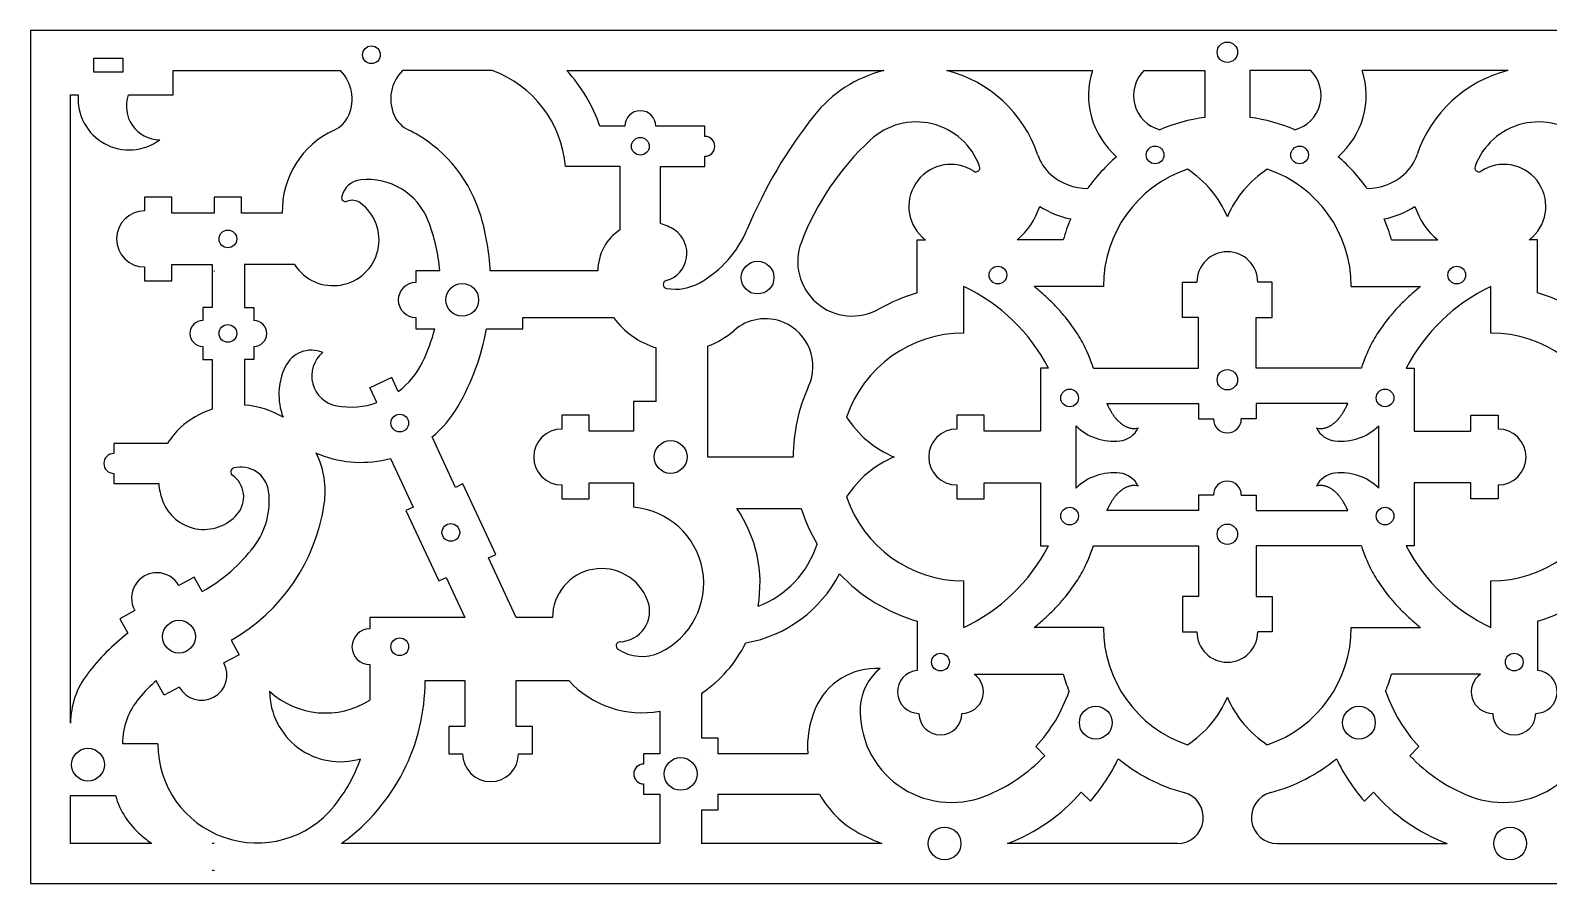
# Model space of a CAD drawing. Header units: millimetres. Extents: x 0 to 149, y -14 to 230.
# Drawn here: x 0 to 94.4, y 59 to 112.1 of the extents above; entities that cross this region are included whole.
import ezdxf

# ---------------------------------------------------------------- set-up
doc = ezdxf.new("R2010")
doc.units = ezdxf.units.MM
doc.header["$MEASUREMENT"] = 0
doc.layers.add('Layer 03', color=5, linetype='Continuous')

msp = doc.modelspace()

# ---------------------------------------------------------------- linework, layer by layer
at = {"layer": 'Layer 03'}
for p, q in [((8.893, 109.582), (19.293, 109.582)), ((28.733, 109.582), (23.157, 109.582)), ((33.362, 109.582), (53.07, 109.582)), ((56.978, 109.582), (66.042, 109.582)), ((69.237, 109.582), (73.021, 109.582)), ((73.021, 109.582), (73.021, 106.666)), ((79.605, 109.582), (75.821, 109.582)), ((75.821, 109.582), (75.821, 106.666)), ((91.864, 109.582), (82.8, 109.582)), ((2.527, 68.99), (2.527, 108.063)), ((2.527, 108.063), (2.997, 108.063)), ((36.971, 106.12), (35.427, 106.12)), ((36.687, 103.62), (33.277, 103.62)), ((36.687, 99.687), (36.687, 103.62)), ((39.187, 100.068), (39.187, 103.62)), ((7.121, 101.71), (7.121, 100.85)), ((11.452, 101.71), (11.452, 100.71)), ((11.452, 100.71), (8.821, 100.71)), ((15.682, 100.71), (13.152, 100.71)), ((55.142, 95.749), (55.142, 99.053)), ((55.142, 99.053), (55.655, 99.053)), ((64.22, 99.053), (61.349, 99.053)), ((84.622, 99.053), (87.492, 99.053)), ((93.7, 99.053), (93.187, 99.053)), ((93.7, 95.749), (93.7, 99.053)), ((7.121, 97.37), (7.121, 96.51)), ((8.821, 97.51), (11.329, 97.51)), ((11.329, 97.51), (11.329, 94.854)), ((16.45, 97.51), (13.329, 97.51)), ((13.329, 97.51), (13.329, 94.854)), ((11.452, 97.119), (11.452, 97.079)), ((25.473, 97.119), (23.984, 97.119)), ((23.984, 97.119), (23.984, 96.409)), ((35.294, 97.119), (28.612, 97.119)), ((58.042, 93.253), (58.042, 96.153)), ((66.716, 96.153), (62.415, 96.153)), ((82.126, 96.153), (86.427, 96.153)), ((90.8, 93.253), (90.8, 96.153)), ((11.329, 91.609), (11.329, 88.525)), ((13.329, 91.609), (13.329, 88.773)), ((38.92, 88.994), (38.92, 92.345)), ((42.12, 92.44), (42.12, 85.548)), ((66.098, 91.065), (72.637, 91.065)), ((82.744, 91.065), (76.205, 91.065)), ((21.567, 88.929), (21.126, 89.874)), ((22.495, 90.488), (21.135, 89.854)), ((22.894, 89.631), (22.495, 90.488)), ((66.929, 88.865), (72.637, 88.865)), ((81.912, 88.865), (76.205, 88.865)), ((33.05, 88.148), (33.05, 87.288)), ((57.598, 88.148), (57.598, 87.288)), ((91.244, 88.148), (91.244, 87.288)), ((37.52, 87.148), (34.75, 87.148)), ((62.815, 87.148), (59.298, 87.148)), ((65.015, 83.606), (65.015, 87.489)), ((83.827, 83.606), (83.827, 87.489)), ((86.027, 87.148), (89.544, 87.148)), ((8.559, 86.395), (5.213, 86.395)), ((5.213, 86.395), (5.213, 85.763)), ((26.452, 83.658), (24.99, 86.793)), ((22.411, 85.461), (23.824, 82.432)), ((42.12, 85.548), (47.437, 85.548)), ((26.906, 83.869), (26.452, 83.658)), ((28.949, 79.487), (26.906, 83.869)), ((33.05, 83.807), (33.05, 82.948)), ((34.75, 83.948), (37.52, 83.948)), ((37.52, 83.948), (37.52, 82.418)), ((57.598, 83.807), (57.598, 82.948)), ((59.298, 83.948), (62.815, 83.948)), ((89.544, 83.948), (86.027, 83.948)), ((91.244, 83.807), (91.244, 82.948)), ((23.824, 82.432), (23.371, 82.221)), ((23.371, 82.221), (25.414, 77.838)), ((43.935, 82.348), (47.931, 82.348)), ((72.637, 82.23), (66.929, 82.23)), ((76.205, 82.23), (81.912, 82.23)), ((28.496, 79.275), (28.949, 79.487)), ((30.229, 75.558), (28.496, 79.275)), ((66.098, 80.03), (72.637, 80.03)), ((82.744, 80.03), (76.205, 80.03)), ((10.198, 78.07), (9.262, 77.547)), ((10.698, 77.176), (10.198, 78.07)), ((25.414, 77.838), (25.867, 78.05)), ((25.867, 78.05), (27.029, 75.558)), ((58.042, 74.942), (58.042, 77.842)), ((90.8, 74.942), (90.8, 77.842)), ((6.515, 76.01), (5.579, 75.487)), ((27.029, 75.558), (21.126, 75.558)), ((21.126, 75.558), (21.126, 74.856)), ((32.479, 75.558), (30.229, 75.558)), ((5.579, 75.487), (6.079, 74.593)), ((55.142, 75.346), (55.142, 72.273)), ((66.716, 74.942), (62.415, 74.942)), ((82.126, 74.942), (86.427, 74.942)), ((93.7, 75.346), (93.7, 72.273)), ((12.511, 74.148), (12.998, 73.247)), ((12.998, 73.247), (12.054, 72.738)), ((21.126, 72.637), (21.126, 70.431)), ((58.686, 72.042), (64.22, 72.042)), ((90.156, 72.042), (84.622, 72.042)), ((8.341, 70.734), (7.854, 71.635)), ((9.284, 71.243), (8.341, 70.734)), ((24.56, 71.639), (27.029, 71.639)), ((27.029, 71.639), (27.029, 68.796)), ((30.229, 68.796), (30.229, 71.639)), ((30.229, 71.639), (33.494, 71.639)), ((41.744, 70.854), (41.744, 68.085)), ((39.144, 69.746), (39.144, 67.085)), ((27.029, 68.796), (26.029, 68.796)), ((26.029, 68.796), (26.029, 67.096)), ((31.229, 68.796), (30.229, 68.796)), ((31.229, 67.096), (31.229, 68.796)), ((41.744, 68.085), (42.744, 68.085)), ((42.744, 68.085), (42.744, 67.085)), ((7.946, 67.707), (5.751, 67.707)), ((26.029, 67.096), (26.889, 67.096)), ((30.37, 67.096), (31.229, 67.096)), ((39.144, 67.085), (38.144, 67.085)), ((38.144, 67.085), (38.144, 66.454)), ((41.744, 67.096), (41.744, 67.085)), ((48.341, 67.085), (42.744, 67.085)), ((62.512, 67.536), (63.078, 66.97)), ((86.33, 67.536), (85.764, 66.97)), ((38.144, 65.216), (38.144, 64.585)), ((2.527, 64.486), (5.316, 64.486)), ((38.144, 64.585), (39.144, 64.585)), ((39.144, 64.585), (39.144, 61.513)), ((42.744, 64.585), (49.077, 64.585)), ((42.744, 64.585), (42.744, 63.585)), ((65.339, 64.71), (65.906, 64.142)), ((83.503, 64.71), (82.936, 64.142)), ((41.744, 63.585), (41.744, 61.513)), ((42.744, 63.585), (41.744, 63.585)), ((11.452, 61.513), (11.329, 61.513)), ((39.144, 61.513), (19.359, 61.513)), ((52.94, 61.513), (41.744, 61.513)), ((71.317, 61.513), (60.755, 61.513)), ((77.525, 61.513), (88.087, 61.513))]:
    msp.add_line(p, q, dxfattribs=at)
for points in [[(0.027, 59.013), (148.815, 59.013), (148.815, 112.082), (0.027, 112.082), (0.027, 59.013)], [(5.782, 109.477), (3.971, 109.477), (3.971, 110.358), (5.782, 110.358), (5.782, 109.477)], [(6.116, 108.063), (8.893, 108.063), (8.893, 109.582)], [(41.946, 105.489), (41.946, 106.12), (38.902, 106.12)], [(39.187, 103.62), (41.946, 103.62), (41.946, 104.252)], [(8.821, 100.71), (8.821, 101.71), (7.121, 101.71)], [(13.152, 100.71), (13.152, 101.71), (11.452, 101.71)], [(7.121, 96.51), (8.821, 96.51), (8.821, 97.51)], [(72.637, 91.065), (72.637, 94.219), (71.637, 94.219), (71.637, 96.419), (72.529, 96.419)], [(76.205, 91.065), (76.205, 94.219), (77.205, 94.219), (77.205, 96.419), (76.313, 96.419)], [(11.329, 94.854), (10.746, 94.854), (10.746, 94.037)], [(13.329, 94.854), (13.911, 94.854), (13.911, 94.037)], [(23.984, 94.229), (23.984, 93.519), (25.163, 93.519)], [(28.383, 93.519), (30.641, 93.519), (30.641, 94.219), (36.27, 94.219)], [(10.746, 92.426), (10.746, 91.609), (11.329, 91.609)], [(13.911, 92.426), (13.911, 91.609), (13.329, 91.609)], [(63.31, 91.065), (62.815, 91.065), (62.815, 87.148)], [(85.532, 91.065), (86.027, 91.065), (86.027, 87.148)], [(38.92, 88.994), (37.52, 88.994), (37.52, 87.148)], [(72.637, 88.865), (72.637, 87.914), (73.554, 87.914)], [(76.205, 88.865), (76.205, 87.914), (75.288, 87.914)], [(34.75, 87.148), (34.75, 88.148), (33.05, 88.148)], [(59.298, 87.148), (59.298, 88.148), (57.598, 88.148)], [(89.544, 87.148), (89.544, 88.148), (91.244, 88.148)], [(5.213, 84.526), (5.213, 83.895), (8.004, 83.895)], [(33.05, 82.948), (34.75, 82.948), (34.75, 83.948)], [(57.598, 82.948), (59.298, 82.948), (59.298, 83.948)], [(62.815, 83.948), (62.815, 80.03), (63.31, 80.03)], [(73.554, 83.181), (72.637, 83.181), (72.637, 82.23)], [(75.288, 83.181), (76.205, 83.181), (76.205, 82.23)], [(86.027, 83.948), (86.027, 80.03), (85.532, 80.03)], [(91.244, 82.948), (89.544, 82.948), (89.544, 83.948)], [(72.637, 80.03), (72.637, 76.876), (71.637, 76.876), (71.637, 74.676), (72.529, 74.676)], [(76.205, 80.03), (76.205, 76.876), (77.205, 76.876), (77.205, 74.676), (76.313, 74.676)], [(7.575, 61.513), (2.527, 61.513), (2.527, 64.486)]]:
    msp.add_lwpolyline(points, dxfattribs=at)
for centre, radius in [((74.421, 110.721), 0.634), ((21.225, 110.561), 0.55), ((37.937, 104.87), 0.55), ((69.93, 104.331), 0.55), ((78.912, 104.331), 0.55), ((12.302, 99.11), 0.55), ((45.226, 96.703), 1.018), ((60.162, 96.862), 0.55), ((88.68, 96.862), 0.55), ((26.869, 95.319), 1.018), ((12.302, 93.232), 0.55), ((74.421, 90.353), 0.634), ((64.62, 89.22), 0.55), ((84.222, 89.22), 0.55), ((22.986, 87.659), 0.55), ((39.82, 85.548), 1.018), ((64.62, 81.875), 0.55), ((84.222, 81.875), 0.55), ((26.16, 80.854), 0.55), ((74.421, 80.742), 0.634), ((9.262, 74.375), 1.018), ((22.986, 73.746), 0.55), ((56.592, 72.793), 0.55), ((92.25, 72.793), 0.55), ((66.242, 69.026), 1.018), ((82.6, 69.026), 1.018), ((3.608, 66.412), 1.018), ((40.444, 65.835), 1.018), ((56.847, 61.513), 1.018), ((91.995, 61.513), 1.018)]:
    msp.add_circle(centre, radius, dxfattribs=at)
for centre, radius, start, end in [((17.517, 107.81), 2.509, 336.23515, 44.9454), ((24.933, 107.81), 2.509, 135.0546, 203.32992), ((26.348, 103.051), 6.952, 4.69277, 69.94282), ((26.348, 103.051), 9.583, 18.67628, 42.95857), ((55.024, 101.801), 8.023, 104.09842, 141.6393), ((55.024, 101.801), 8.023, 18.56923, 75.90158), ((70.802, 108.025), 5.008, 161.88051, 229.36947), ((70.802, 108.025), 2.208, 135.14019, 254.85981), ((78.04, 108.025), 2.208, 285.14019, 44.85981), ((78.04, 108.025), 5.008, 310.63053, 18.11949), ((93.818, 101.801), 8.023, 104.09842, 161.43077), ((6.164, 107.824), 3.176, 175.68716, 306.7676), ((8.077, 107.363), 2.083, 160.34568, 269.65432), ((18.144, 107.533), 1.824, 294.71868, 336.23515), ((24.316, 107.544), 1.837, 203.32992, 245.24131), ((37.937, 106.12), 0.965, 0, 180), ((72.064, 88.314), 29.754, 141.6393, 157.45051), ((74.421, 96.153), 10.605, 97.58563, 113.30459), ((74.421, 96.153), 10.605, 66.69541, 82.41437), ((21.225, 100.84), 5.544, 114.71868, 181.34585), ((21.225, 100.84), 5.544, 60.3333, 65.24131), ((55.085, 102.192), 4.192, 19.89359, 132.92417), ((93.757, 102.192), 4.192, 47.07583, 160.10641), ((19.645, 98.066), 8.737, 16.15355, 60.3333), ((41.946, 104.87), 0.619, 270, 90), ((63.777, 92.846), 16.955, 132.92417, 159.03827), ((65.357, 105.272), 2.877, 198.56924, 228.49963), ((74.421, 96.153), 10.605, 130.4465, 144.90084), ((74.421, 96.153), 10.605, 35.09916, 49.5535), ((83.485, 105.272), 2.877, 311.50037, 341.43076), ((57.235, 101.135), 2.609, 57.02276, 227.21571), ((58.791, 103.533), 0.25, 237.02276, 19.89359), ((65.736, 105.701), 3.45, 228.49963, 270.1344), ((74.421, 96.153), 7.705, 108.80121, 180), ((68.353, 97.918), 6.59, 22.95414, 57.04586), ((80.489, 97.918), 6.59, 122.95414, 157.04586), ((74.421, 96.153), 7.705, 0, 71.19879), ((83.106, 105.701), 3.45, 269.8656, 311.50037), ((90.051, 103.533), 0.25, 160.10641, 302.97724), ((91.607, 101.135), 2.609, 312.78429, 122.97724), ((20.708, 101.424), 1.367, 96.05412, 166.30291), ((20.991, 98.761), 4.045, 21.29256, 96.05412), ((18.846, 99.053), 2.85, 212.77394, 53.72363), ((19.623, 101.688), 0.25, 166.30291, 291.51114), ((20.027, 100.662), 0.853, 53.72363, 111.51114), ((58.502, 102.504), 4.474, 309.5205, 342.16921), ((65.736, 105.701), 5.45, 236.92047, 258.85888), ((83.106, 105.701), 5.45, 281.14112, 303.07953), ((90.34, 102.504), 4.474, 197.83079, 230.4795), ((7.121, 99.11), 1.74, 90, 270), ((14.542, 96.248), 10.966, 4.55629, 21.29256), ((13.467, 96.277), 15.169, 3.18367, 16.15355), ((38.358, 97.119), 3.063, 56.3026, 74.29255), ((74.421, 96.153), 10.605, 156.6658, 164.13065), ((74.421, 96.153), 10.605, 15.86935, 23.3342), ((38.358, 97.119), 3.063, 123.05271, 180), ((39.085, 98.211), 1.751, 285.09064, 56.30369), ((38.246, 102.356), 6.863, 299.54078, 337.45051), ((58.502, 102.504), 4.474, 227.21571, 230.4795), ((90.34, 102.504), 4.474, 309.5205, 312.78429), ((51.107, 97.7), 3.387, 159.03827, 299.71393), ((74.421, 96.419), 1.892, 90, 180), ((74.421, 96.419), 1.892, 0, 90), ((23.984, 95.319), 1.09, 90, 270), ((39.607, 96.278), 0.25, 105.09064, 259.82792), ((40.108, 99.071), 3.087, 259.82792, 299.54078), ((58.042, 85.548), 10.605, 105.86935, 119.71393), ((53.08, 85.744), 11.531, 27.48239, 64.51226), ((51.978, 83.435), 16.452, 47.95808, 50.62388), ((53.375, 84.985), 14.366, 44.90535, 47.95808), ((95.467, 84.985), 14.366, 132.04192, 135.09465), ((95.762, 85.744), 11.531, 115.48774, 152.51761), ((96.864, 83.435), 16.452, 129.37612, 132.04192), ((90.8, 85.548), 10.605, 60.28607, 74.13065), ((54.056, 85.663), 13.405, 41.98538, 44.90535), ((55.4, 86.873), 11.596, 38.61017, 41.98538), ((93.442, 86.873), 11.596, 138.01462, 141.38983), ((94.786, 85.663), 13.405, 135.09465, 138.01462), ((10.746, 93.232), 0.806, 90, 270), ((13.911, 93.232), 0.806, 270, 90), ((14.542, 96.248), 10.966, 334.01638, 345.59023), ((13.467, 96.277), 15.169, 330.03569, 349.52565), ((40.378, 97.218), 5.086, 216.13462, 253.34563), ((45.702, 91.184), 2.961, 67.07667, 131.41862), ((45.702, 91.184), 2.961, 335.45281, 67.07667), ((56.563, 87.802), 10.108, 32.13006, 38.61017), ((92.279, 87.802), 10.108, 141.38983, 147.86994), ((40.378, 97.218), 5.086, 290.03187, 311.41862), ((58.042, 85.548), 7.705, 90, 161.19879), ((57.821, 88.592), 8.622, 24.5361, 32.13006), ((91.02, 88.592), 8.622, 147.86994, 155.4639), ((90.8, 85.548), 7.705, 18.80121, 90), ((17.496, 90.377), 1.811, 67.27623, 154.76321), ((19.403, 90.591), 1.892, 129.66577, 260.05303), ((56.819, 88.135), 9.724, 21.7339, 24.5361), ((53.682, 86.884), 13.101, 19.65396, 21.7339), ((95.16, 86.884), 13.101, 158.2661, 160.34604), ((92.023, 88.135), 9.724, 155.4639, 158.2661), ((19.491, 89.437), 4.016, 154.76321, 200.58867), ((19.935, 93.62), 4.967, 306.5773, 334.01638), ((50.825, 85.864), 16.134, 18.88423, 19.65396), ((42.144, 82.894), 25.31, 18.83507, 18.88423), ((106.698, 82.894), 25.31, 161.11577, 161.16493), ((98.017, 85.864), 16.134, 160.34604, 161.11577), ((58.042, 85.548), 10.605, 155.45279, 180), ((12.977, 83.412), 5.372, 59.15915, 86.24764), ((19.935, 93.62), 4.967, 260.05303, 289.18609), ((74.424, 92.553), 8.353, 206.19889, 207.06193), ((74.111, 92.393), 8.001, 207.06193, 208.64651), ((74.731, 92.393), 8.001, 331.35349, 332.93807), ((74.418, 92.553), 8.353, 332.93807, 333.80111), ((12.977, 83.412), 5.372, 107.86916, 132.48679), ((20.575, 92.179), 6.965, 309.34619, 330.03569), ((56.278, 91.615), 6.59, 212.95414, 247.04586), ((72.27, 91.387), 5.904, 208.64651, 210.79398), ((71.241, 90.774), 4.706, 210.79398, 211.97619), ((70.404, 90.251), 3.718, 211.97619, 213.47241), ((70.092, 90.045), 3.345, 213.47241, 215.02114), ((69.638, 89.727), 2.791, 215.02114, 216.87726), ((69.395, 89.545), 2.487, 216.87726, 220.76874), ((69.09, 89.281), 2.083, 220.76874, 225.41247), ((69.069, 89.261), 2.054, 225.41247, 230.08431), ((74.421, 87.914), 0.867, 180, 270), ((74.421, 87.914), 0.867, 270, 0), ((79.773, 89.261), 2.054, 309.91569, 314.58753), ((79.752, 89.281), 2.083, 314.58753, 319.23126), ((79.447, 89.545), 2.487, 319.23126, 323.12274), ((79.204, 89.727), 2.791, 323.12274, 324.97886), ((78.75, 90.045), 3.345, 324.97886, 326.52759), ((78.438, 90.251), 3.718, 326.52759, 328.02381), ((77.601, 90.774), 4.706, 328.02381, 329.20602), ((76.572, 91.387), 5.904, 329.20602, 331.35349), ((12.183, 84.28), 4.196, 132.48679, 149.72772), ((33.05, 85.548), 1.74, 90, 270), ((57.598, 85.548), 1.74, 90, 270), ((67.348, 89.842), 3.314, 225.24558, 276.62856), ((67.56, 88.017), 1.477, 276.62856, 334.04136), ((69.13, 89.333), 2.149, 230.08431, 234.55023), ((69.035, 89.2), 1.986, 234.55023, 237.06147), ((68.892, 88.979), 1.722, 237.06147, 239.95668), ((68.831, 88.874), 1.6, 239.95668, 243.10497), ((68.73, 88.675), 1.378, 243.10497, 246.76137), ((68.691, 88.584), 1.278, 246.76137, 250.70209), ((68.635, 88.424), 1.109, 250.70209, 255.24465), ((68.617, 88.355), 1.037, 255.24465, 260.10869), ((68.598, 88.248), 0.929, 260.10869, 265.54195), ((68.593, 88.187), 0.867, 265.54195, 277.70495), ((68.595, 88.177), 0.858, 277.70495, 290), ((81.281, 88.017), 1.477, 205.95864, 263.37144), ((80.247, 88.177), 0.858, 250, 262.29505), ((80.249, 88.187), 0.867, 262.29505, 274.45805), ((80.244, 88.248), 0.929, 274.45805, 279.89131), ((80.225, 88.355), 1.037, 279.89131, 284.75535), ((80.207, 88.424), 1.109, 284.75535, 289.29791), ((80.151, 88.584), 1.278, 289.29791, 293.23863), ((80.112, 88.675), 1.378, 293.23863, 296.89503), ((80.011, 88.874), 1.6, 296.89503, 300.04332), ((79.95, 88.979), 1.722, 300.04332, 302.93853), ((79.807, 89.2), 1.986, 302.93853, 305.44977), ((79.712, 89.333), 2.149, 305.44977, 309.91569), ((81.494, 89.842), 3.314, 263.37144, 314.75442), ((91.244, 85.548), 1.74, 270, 90), ((5.213, 85.145), 0.619, 90, 270), ((19.491, 89.437), 4.016, 244.94603, 248.43434), ((12.977, 83.412), 5.372, 351.66169, 26.37555), ((20.575, 92.179), 6.965, 248.43434, 285.29189), ((56.278, 79.48), 6.59, 112.95414, 147.04586), ((12.728, 84.622), 0.25, 104.66476, 234.79462), ((11.632, 83.068), 1.652, 319.09417, 54.79462), ((13.106, 83.178), 1.743, 7.57276, 104.66476), ((67.348, 81.253), 3.314, 83.37144, 134.75442), ((67.56, 83.078), 1.477, 25.95864, 83.37144), ((74.421, 83.181), 0.867, 90, 180), ((74.421, 83.181), 0.867, 0, 90), ((81.281, 83.078), 1.477, 96.62856, 154.04136), ((81.494, 81.253), 3.314, 45.24558, 96.62856), ((12.183, 84.28), 4.196, 185.26284, 200.08023), ((10.231, 82.795), 4.644, 322.80075, 7.57276), ((58.042, 85.548), 7.705, 198.80121, 270), ((69.638, 81.368), 2.791, 143.12274, 144.97886), ((69.395, 81.55), 2.487, 139.23126, 143.12274), ((69.09, 81.814), 2.083, 134.58753, 139.23126), ((69.069, 81.834), 2.054, 129.91569, 134.58753), ((69.13, 81.762), 2.149, 125.44977, 129.91569), ((69.035, 81.895), 1.986, 122.93853, 125.44977), ((68.892, 82.116), 1.722, 120.04332, 122.93853), ((68.831, 82.221), 1.6, 116.89503, 120.04332), ((68.73, 82.42), 1.378, 113.23863, 116.89503), ((68.691, 82.511), 1.278, 109.29791, 113.23863), ((68.635, 82.671), 1.109, 104.75535, 109.29791), ((68.617, 82.74), 1.037, 99.89131, 104.75535), ((68.598, 82.847), 0.929, 94.45805, 99.89131), ((68.593, 82.908), 0.867, 82.29505, 94.45805), ((68.595, 82.918), 0.858, 70, 82.29505), ((80.247, 82.918), 0.858, 97.70495, 110), ((80.249, 82.908), 0.867, 85.54195, 97.70495), ((80.244, 82.847), 0.929, 80.10869, 85.54195), ((80.225, 82.74), 1.037, 75.24465, 80.10869), ((80.207, 82.671), 1.109, 70.70209, 75.24465), ((80.151, 82.511), 1.278, 66.76137, 70.70209), ((80.112, 82.42), 1.378, 63.10497, 66.76137), ((80.011, 82.221), 1.6, 59.95668, 63.10497), ((79.95, 82.116), 1.722, 57.06147, 59.95668), ((79.807, 81.895), 1.986, 54.55023, 57.06147), ((79.712, 81.762), 2.149, 50.08431, 54.55023), ((79.773, 81.834), 2.054, 45.41247, 50.08431), ((79.752, 81.814), 2.083, 40.76874, 45.41247), ((79.447, 81.55), 2.487, 36.87726, 40.76874), ((79.204, 81.368), 2.791, 35.02114, 36.87726), ((90.8, 85.548), 7.705, 270, 341.19879), ((10.812, 83.779), 2.736, 200.08023, 319.09417), ((6.677, 84.335), 11.739, 299.79908, 351.66169), ((37.132, 77.689), 4.745, 295.19878, 85.30147), ((37.132, 77.689), 8.245, 350.02765, 34.40367), ((58.042, 85.548), 10.605, 197.56167, 210.7231), ((74.424, 78.542), 8.353, 152.93807, 153.80111), ((74.111, 78.702), 8.001, 151.35349, 152.93807), ((72.27, 79.708), 5.904, 149.20602, 151.35349), ((71.241, 80.321), 4.706, 148.02381, 149.20602), ((70.404, 80.844), 3.718, 146.52759, 148.02381), ((70.092, 81.05), 3.345, 144.97886, 146.52759), ((78.75, 81.05), 3.345, 33.47241, 35.02114), ((78.438, 80.844), 3.718, 31.97619, 33.47241), ((77.601, 80.321), 4.706, 30.79398, 31.97619), ((76.572, 79.708), 5.904, 28.64651, 30.79398), ((74.731, 78.702), 8.001, 27.06193, 28.64651), ((74.418, 78.542), 8.353, 26.19889, 27.06193), ((5.573, 86.331), 10.492, 299.242, 322.80075), ((43.066, 82.015), 6.155, 290.80612, 342.16117), ((53.08, 85.351), 11.531, 295.48774, 332.51761), ((56.819, 82.96), 9.724, 335.4639, 338.2661), ((53.682, 84.211), 13.101, 338.2661, 340.34604), ((50.825, 85.231), 16.134, 340.34604, 341.11577), ((42.144, 88.201), 25.31, 341.11577, 341.16493), ((106.698, 88.201), 25.31, 198.83507, 198.88423), ((98.017, 85.231), 16.134, 198.88423, 199.65396), ((95.16, 84.211), 13.101, 199.65396, 201.7339), ((92.023, 82.96), 9.724, 201.7339, 204.5361), ((95.762, 85.351), 11.531, 207.48239, 244.51226), ((7.889, 76.778), 1.574, 29.21975, 209.21975), ((35.531, 75.558), 3.051, 20.35505, 180), ((57.821, 82.503), 8.622, 327.86994, 335.4639), ((91.02, 82.503), 8.622, 204.5361, 212.13006), ((43.066, 82.015), 8.155, 280.12035, 332.75787), ((58.042, 85.548), 10.605, 223.24296, 254.13065), ((56.563, 83.293), 10.108, 321.38983, 327.86994), ((92.279, 83.293), 10.108, 212.13006, 218.61017), ((90.8, 85.548), 10.605, 285.86935, 316.75704), ((36.608, 75.958), 1.902, 271.96739, 20.35567), ((54.056, 85.432), 13.405, 315.09465, 318.01462), ((55.4, 84.222), 11.596, 318.01462, 321.38983), ((93.442, 84.222), 11.596, 218.61017, 221.98538), ((94.786, 85.432), 13.405, 221.98538, 224.90535), ((53.375, 86.11), 14.366, 312.04192, 315.09465), ((95.467, 86.11), 14.366, 224.90535, 227.95808), ((15.07, 63.199), 14.515, 128.27689, 142.41546), ((21.126, 73.746), 1.11, 90, 270), ((51.978, 87.66), 16.452, 309.37612, 312.04192), ((74.421, 74.942), 7.705, 180, 251.19879), ((74.421, 74.676), 1.892, 180, 270), ((74.421, 74.676), 1.892, 270, 0), ((74.421, 74.942), 7.705, 288.80121, 0), ((96.864, 87.66), 16.452, 227.95808, 230.62388), ((36.682, 73.806), 0.25, 91.96739, 235.84791), ((37.132, 77.689), 8.245, 304.00881, 333.31847), ((10.669, 71.99), 1.574, 208.35644, 28.35644), ((38.026, 75.788), 2.645, 235.84791, 295.19878), ((7.546, 68.99), 5.019, 142.41546, 180), ((52.586, 68.292), 4.102, 86.37295, 156.99339), ((54.791, 69.863), 3.185, 127.6341, 177.21583), ((55.257, 70.941), 1.337, 94.91291, 269.94911), ((57.928, 70.941), 1.337, 270.05089, 55.46159), ((74.421, 74.942), 10.605, 195.86935, 201.9186), ((74.421, 74.942), 10.605, 338.0814, 344.13065), ((90.914, 70.941), 1.337, 124.53841, 269.94911), ((93.585, 70.941), 1.337, 270.05089, 85.08709), ((13.915, 64.578), 9.302, 130.61451, 140), ((18.367, 74.763), 5.136, 227.50881, 302.49119), ((19.291, 70.991), 4.393, 180.19962, 286.70806), ((12.103, 71.639), 12.457, 306.18238, 0), ((38.026, 75.788), 6.145, 222.47304, 280.47761), ((55.602, 74.03), 9.483, 316.77773, 341.25693), ((93.24, 74.03), 9.483, 198.74307, 223.22227), ((10.186, 67.707), 4.434, 140, 180), ((54.416, 67.515), 6.09, 156.99339, 184.05032), ((57.28, 69.742), 5.678, 177.21583, 291.37283), ((68.353, 73.177), 6.59, 302.95414, 337.04586), ((80.489, 73.177), 6.59, 202.95414, 237.04586), ((91.561, 69.742), 5.678, 248.62717, 2.78417), ((56.592, 69.605), 1.337, 180.05089, 359.94911), ((92.25, 69.605), 1.337, 180.05089, 359.94911), ((14.11, 67.707), 6.164, 180, 321.05122), ((28.629, 67.096), 1.74, 180, 360), ((11.129, 70.116), 9.997, 321.05122, 340.52561), ((38.144, 65.835), 0.619, 90, 270), ((55.602, 74.03), 10.283, 291.37283, 316.63939), ((56.847, 72.002), 11.993, 319.05348, 334.20369), ((74.421, 74.942), 10.605, 230.29301, 255.28252), ((74.421, 74.942), 10.605, 284.71748, 309.70699), ((91.995, 72.002), 11.993, 205.79631, 220.94652), ((93.24, 74.03), 10.283, 223.36061, 248.62717), ((10.154, 65.881), 5.035, 196.08299, 229.61264), ((54.416, 67.515), 6.09, 208.76165, 241.54422), ((56.847, 72.002), 11.193, 290.43012, 319.34373), ((71.317, 63.125), 1.612, 270, 75.28262), ((77.525, 63.125), 1.612, 104.71738, 270), ((91.995, 72.002), 11.193, 220.65627, 249.56988), ((13.467, 69.775), 10.148, 229.61264, 234.50437), ((13.467, 69.775), 10.148, 305.49563, 306.18238), ((56.847, 72.002), 11.193, 241.54422, 249.56988), ((13.467, 69.775), 10.148, 257.83703, 258.54566)]:
    msp.add_arc(centre, radius, start, end, dxfattribs=at)

doc.saveas('drawing.dxf')
